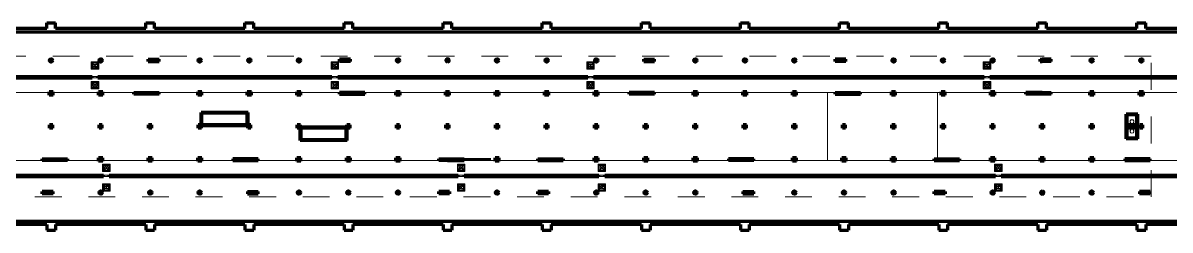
# Model space of a CAD drawing. Header units: metres. Extents: x 1807 to 3745, y 842 to 1968.
# Drawn here: x 2874.9 to 3083.2, y 1403.2 to 1440.8 of the extents above; entities that cross this region are included whole.
import ezdxf

# ---------------------------------------------------------------- set-up
doc = ezdxf.new("R2010")
doc.units = ezdxf.units.M
doc.header["$MEASUREMENT"] = 0
doc.linetypes.add('DGN2', pattern=[9.732586, 4.866293, -4.866293])
doc.layers.add('Level 1', color=7, linetype='Continuous', lineweight=0)

msp = doc.modelspace()

# ---------------------------------------------------------------- linework, layer by layer
at = {"layer": 'Level 1', "color": 7, "linetype": 'Continuous', "lineweight": 70}
for p, q in [((2879.2, 1439.8), (2862.8, 1439.8)), ((2879.2, 1440.8), (2880.8, 1440.8)), ((2879.2, 1439.8), (2879.2, 1440.8)), ((2880.8, 1439.8), (2880.8, 1440.8)), ((2897.2, 1439.8), (2880.8, 1439.8)), ((2897.2, 1440.8), (2898.8, 1440.8)), ((2897.2, 1439.8), (2897.2, 1440.8)), ((2898.8, 1439.8), (2898.8, 1440.8)), ((2915.2, 1439.8), (2898.8, 1439.8)), ((2915.2, 1440.8), (2916.8, 1440.8)), ((2915.2, 1439.8), (2915.2, 1440.8)), ((2916.8, 1439.8), (2916.8, 1440.8)), ((2933.2, 1439.8), (2916.8, 1439.8)), ((2933.2, 1440.8), (2934.8, 1440.8)), ((2933.2, 1439.8), (2933.2, 1440.8)), ((2934.8, 1439.8), (2934.8, 1440.8)), ((2951.2, 1439.8), (2934.8, 1439.8)), ((2951.2, 1440.8), (2952.8, 1440.8)), ((2951.2, 1439.8), (2951.2, 1440.8)), ((2952.8, 1439.8), (2952.8, 1440.8)), ((2969.2, 1439.8), (2952.8, 1439.8)), ((2969.2, 1440.8), (2970.8, 1440.8)), ((2969.2, 1439.8), (2969.2, 1440.8)), ((2970.8, 1439.8), (2970.8, 1440.8)), ((2987.2, 1439.8), (2970.8, 1439.8)), ((2987.2, 1440.8), (2988.8, 1440.8)), ((2987.2, 1439.8), (2987.2, 1440.8)), ((2988.8, 1439.8), (2988.8, 1440.8)), ((3005.2, 1439.8), (2988.8, 1439.8)), ((3005.2, 1440.8), (3006.8, 1440.8)), ((3005.2, 1439.8), (3005.2, 1440.8)), ((3006.8, 1439.8), (3006.8, 1440.8)), ((3023.2, 1439.8), (3006.8, 1439.8)), ((3023.2, 1440.8), (3024.8, 1440.8)), ((3023.2, 1439.8), (3023.2, 1440.8)), ((3024.8, 1439.8), (3024.8, 1440.8)), ((3041.2, 1439.8), (3024.8, 1439.8)), ((3041.2, 1440.8), (3042.8, 1440.8)), ((3041.2, 1439.8), (3041.2, 1440.8)), ((3042.8, 1439.8), (3042.8, 1440.8)), ((3059.2, 1439.8), (3042.8, 1439.8)), ((3059.2, 1440.8), (3060.8, 1440.8)), ((3059.2, 1439.8), (3059.2, 1440.8)), ((3060.8, 1439.8), (3060.8, 1440.8)), ((3077.2, 1439.8), (3060.8, 1439.8)), ((3077.2, 1440.8), (3078.8, 1440.8)), ((3077.2, 1439.8), (3077.2, 1440.8)), ((3078.8, 1439.8), (3078.8, 1440.8)), ((3095.2, 1439.8), (3078.8, 1439.8)), ((2842.97, 1439.2), (2952, 1439.2)), ((2842.97, 1439.2), (2952, 1439.2)), ((2952, 1439.2), (3060, 1439.2)), ((2952, 1439.2), (3060, 1439.2)), ((3060, 1439.2), (3168, 1439.2)), ((3060, 1439.2), (3168, 1439.2)), ((2897.65, 1434.2), (2899.61, 1434.2)), ((2897.65, 1433.8), (2897.65, 1434.2)), ((2897.65, 1433.8), (2899.61, 1433.8)), ((2899.61, 1433.8), (2899.61, 1434.2)), ((2932.39, 1433.8), (2932.39, 1434.2)), ((2934.35, 1434.2), (2932.39, 1434.2)), ((2934.35, 1433.8), (2932.39, 1433.8)), ((2934.35, 1433.8), (2934.35, 1434.2)), ((2987.65, 1434.2), (2989.61, 1434.2)), ((2987.65, 1433.8), (2987.65, 1434.2)), ((2987.65, 1433.8), (2989.61, 1433.8)), ((2989.61, 1433.8), (2989.61, 1434.2)), ((3022.39, 1433.8), (3022.39, 1434.2)), ((3024.35, 1434.2), (3022.39, 1434.2)), ((3024.35, 1433.8), (3022.39, 1433.8)), ((3024.35, 1433.8), (3024.35, 1434.2)), ((3059.65, 1434.2), (3060, 1434.2)), ((3059.65, 1433.8), (3059.65, 1434.2)), ((3059.65, 1433.8), (3060, 1433.8)), ((3061.61, 1434.2), (3060, 1434.2)), ((3061.61, 1433.8), (3060, 1433.8)), ((3061.61, 1433.8), (3061.61, 1434.2)), ((2842.97, 1431.05), (2887.45, 1431.05)), ((2842.97, 1430.85), (2887.45, 1430.85)), ((2887.45, 1430.85), (2887.45, 1431.05)), ((2888.5, 1430.85), (2888.5, 1431.05)), ((2888.5, 1431.05), (2931, 1431.05)), ((2888.5, 1430.85), (2931, 1430.85)), ((2931, 1430.85), (2931, 1431.05)), ((2932.05, 1430.85), (2932.05, 1431.05)), ((2932.05, 1431.05), (2952, 1431.05)), ((2932.05, 1430.85), (2952, 1430.85)), ((2952, 1431.05), (2977.45, 1431.05)), ((2952, 1430.85), (2977.45, 1430.85)), ((2977.45, 1430.85), (2977.45, 1431.05)), ((2978.5, 1430.85), (2978.5, 1431.05)), ((2978.5, 1431.05), (3049.45, 1431.05)), ((2978.5, 1430.85), (3049.45, 1430.85)), ((3049.45, 1430.85), (3049.45, 1431.05)), ((3050.5, 1430.85), (3050.5, 1431.05)), ((3050.5, 1431.05), (3060, 1431.05)), ((3050.5, 1430.85), (3060, 1430.85)), ((3060, 1431.05), (3121.45, 1431.05)), ((3060, 1430.85), (3114, 1430.85)), ((2879.62, 1427.7), (2879.62, 1428.3)), ((2880.38, 1428.3), (2879.62, 1428.3)), ((2880.38, 1427.7), (2879.62, 1427.7)), ((2880.38, 1427.7), (2880.38, 1428.3)), ((2888.62, 1427.7), (2888.62, 1428.3)), ((2889.38, 1428.3), (2888.62, 1428.3)), ((2889.38, 1427.7), (2888.62, 1427.7)), ((2889.38, 1427.7), (2889.38, 1428.3)), ((2895, 1428.15), (2899.61, 1428.15)), ((2895, 1427.85), (2895, 1428.15)), ((2899.61, 1427.85), (2895, 1427.85)), ((2899.61, 1427.85), (2899.61, 1428.15)), ((2907.38, 1428.3), (2906.62, 1428.3)), ((2906.62, 1427.7), (2906.62, 1428.3)), ((2907.38, 1427.7), (2906.62, 1427.7)), ((2907.38, 1427.7), (2907.38, 1428.3)), ((2915.62, 1427.7), (2915.62, 1428.3)), ((2916.38, 1428.3), (2915.62, 1428.3)), ((2916.38, 1427.7), (2915.62, 1427.7)), ((2916.38, 1427.7), (2916.38, 1428.3)), ((2924.62, 1427.7), (2924.62, 1428.3)), ((2925.38, 1428.3), (2924.62, 1428.3)), ((2925.38, 1427.7), (2924.62, 1427.7)), ((2925.38, 1427.7), (2925.38, 1428.3)), ((2932.39, 1427.85), (2932.39, 1428.15)), ((2937, 1428.15), (2932.39, 1428.15)), ((2932.39, 1427.85), (2937, 1427.85)), ((2937, 1427.85), (2937, 1428.15)), ((2943.38, 1428.3), (2942.62, 1428.3)), ((2942.62, 1427.7), (2942.62, 1428.3)), ((2943.38, 1427.7), (2942.62, 1427.7)), ((2943.38, 1427.7), (2943.38, 1428.3)), ((2951.62, 1427.7), (2951.62, 1428.3)), ((2952, 1428.3), (2951.62, 1428.3)), ((2952, 1427.7), (2951.62, 1427.7)), ((2952.38, 1428.3), (2952, 1428.3)), ((2952.38, 1427.7), (2952, 1427.7)), ((2952.38, 1427.7), (2952.38, 1428.3)), ((2961.38, 1428.3), (2960.62, 1428.3)), ((2960.62, 1427.7), (2960.62, 1428.3)), ((2961.38, 1427.7), (2960.62, 1427.7)), ((2961.38, 1427.7), (2961.38, 1428.3)), ((2969.62, 1427.7), (2969.62, 1428.3)), ((2970.38, 1428.3), (2969.62, 1428.3)), ((2970.38, 1427.7), (2969.62, 1427.7)), ((2970.38, 1427.7), (2970.38, 1428.3)), ((2979.38, 1428.3), (2978.62, 1428.3)), ((2978.62, 1427.7), (2978.62, 1428.3)), ((2979.38, 1427.7), (2978.62, 1427.7)), ((2979.38, 1427.7), (2979.38, 1428.3)), ((2985, 1427.85), (2985, 1428.15)), ((2989.61, 1428.15), (2985, 1428.15)), ((2989.61, 1427.85), (2985, 1427.85)), ((2989.61, 1427.85), (2989.61, 1428.15)), ((2996.62, 1427.7), (2996.62, 1428.3)), ((2997.38, 1428.3), (2996.62, 1428.3)), ((2997.38, 1427.7), (2996.62, 1427.7)), ((2997.38, 1427.7), (2997.38, 1428.3)), ((3006.38, 1428.3), (3005.62, 1428.3)), ((3005.62, 1427.7), (3005.62, 1428.3)), ((3006.38, 1427.7), (3005.62, 1427.7)), ((3006.38, 1427.7), (3006.38, 1428.3)), ((3015.38, 1428.3), (3014.62, 1428.3)), ((3014.62, 1427.7), (3014.62, 1428.3)), ((3015.38, 1427.7), (3014.62, 1427.7)), ((3015.38, 1427.7), (3015.38, 1428.3)), ((3022.39, 1427.85), (3022.39, 1428.15)), ((3022.39, 1428.15), (3027, 1428.15)), ((3022.39, 1427.85), (3027, 1427.85)), ((3027, 1427.85), (3027, 1428.15)), ((3032.62, 1427.7), (3032.62, 1428.3)), ((3033.38, 1428.3), (3032.62, 1428.3)), ((3033.38, 1427.7), (3032.62, 1427.7)), ((3033.38, 1427.7), (3033.38, 1428.3)), ((3042.38, 1428.3), (3041.62, 1428.3)), ((3041.62, 1427.7), (3041.62, 1428.3)), ((3042.38, 1427.7), (3041.62, 1427.7)), ((3042.38, 1427.7), (3042.38, 1428.3)), ((3051.38, 1428.3), (3050.62, 1428.3)), ((3050.62, 1427.7), (3050.62, 1428.3)), ((3051.38, 1427.7), (3050.62, 1427.7)), ((3051.38, 1427.7), (3051.38, 1428.3)), ((3057, 1427.85), (3057, 1428.15)), ((3060, 1428.15), (3057, 1428.15)), ((3060, 1427.85), (3057, 1427.85)), ((3060, 1428.15), (3061.61, 1428.15)), ((3061.61, 1427.85), (3060, 1427.85)), ((3061.61, 1427.85), (3061.61, 1428.15)), ((3069.38, 1428.3), (3068.62, 1428.3)), ((3068.62, 1427.7), (3068.62, 1428.3)), ((3069.38, 1427.7), (3068.62, 1427.7)), ((3069.38, 1427.7), (3069.38, 1428.3)), ((3077.62, 1427.7), (3077.62, 1428.3)), ((3078.38, 1428.3), (3077.62, 1428.3)), ((3078.38, 1427.7), (3077.62, 1427.7)), ((3078.38, 1427.7), (3078.38, 1428.3)), ((2915.76, 1424.56), (2907.24, 1424.56)), ((2907.24, 1422.3), (2907.24, 1424.56)), ((2915.6, 1424.4), (2907.4, 1424.4)), ((2907.4, 1422.3), (2907.4, 1424.4)), ((2915.6, 1422.3), (2915.6, 1424.4)), ((2915.76, 1422.3), (2915.76, 1424.56)), ((3077.36, 1424.26), (3075.24, 1424.26)), ((3075.24, 1419.74), (3075.24, 1424.26)), ((3077.2, 1424.1), (3075.4, 1424.1)), ((3075.4, 1422.3), (3075.4, 1424.1)), ((3077.2, 1422.3), (3077.2, 1424.1)), ((3077.36, 1419.74), (3077.36, 1424.26)), ((2879.7, 1421.7), (2879.7, 1422.3)), ((2880.3, 1422.3), (2879.7, 1422.3)), ((2880.3, 1421.7), (2879.7, 1421.7)), ((2880.3, 1421.7), (2880.3, 1422.3)), ((2888.7, 1421.7), (2888.7, 1422.3)), ((2889.3, 1422.3), (2888.7, 1422.3)), ((2889.3, 1421.7), (2888.7, 1421.7)), ((2889.3, 1421.7), (2889.3, 1422.3)), ((2897.7, 1421.7), (2897.7, 1422.3)), ((2898.3, 1422.3), (2897.7, 1422.3)), ((2898.3, 1421.7), (2897.7, 1421.7)), ((2898.3, 1421.7), (2898.3, 1422.3)), ((2906.7, 1421.7), (2906.7, 1422.3)), ((2907.24, 1422.3), (2906.7, 1422.3)), ((2907.3, 1421.7), (2906.7, 1421.7)), ((2907.3, 1421.7), (2907.3, 1422.14)), ((2915.7, 1422.14), (2907.3, 1422.14)), ((2915.6, 1422.3), (2907.4, 1422.3)), ((2915.7, 1421.7), (2915.7, 1422.14)), ((2916.3, 1421.7), (2915.7, 1421.7)), ((2916.3, 1422.3), (2915.76, 1422.3)), ((2916.3, 1421.7), (2916.3, 1422.3)), ((2924.7, 1421.7), (2924.7, 1422.3)), ((2925.3, 1422.3), (2924.7, 1422.3)), ((2925.24, 1421.7), (2924.7, 1421.7)), ((2925.24, 1419.44), (2925.24, 1421.7)), ((2925.3, 1421.86), (2925.3, 1422.3)), ((2933.7, 1421.86), (2925.3, 1421.86)), ((2933.6, 1421.7), (2925.4, 1421.7)), ((2925.4, 1419.6), (2925.4, 1421.7)), ((2933.6, 1419.6), (2933.6, 1421.7)), ((2933.7, 1421.86), (2933.7, 1422.3)), ((2934.3, 1422.3), (2933.7, 1422.3)), ((2934.3, 1421.7), (2933.76, 1421.7)), ((2933.76, 1419.44), (2933.76, 1421.7)), ((2934.3, 1421.7), (2934.3, 1422.3)), ((2942.7, 1421.7), (2942.7, 1422.3)), ((2943.3, 1422.3), (2942.7, 1422.3)), ((2943.3, 1421.7), (2942.7, 1421.7)), ((2943.3, 1421.7), (2943.3, 1422.3)), ((2952, 1422.3), (2951.7, 1422.3)), ((2951.7, 1421.7), (2951.7, 1422.3)), ((2952, 1421.7), (2951.7, 1421.7)), ((2952.3, 1422.3), (2952, 1422.3)), ((2952.3, 1421.7), (2952, 1421.7)), ((2952.3, 1421.7), (2952.3, 1422.3)), ((2961.3, 1422.3), (2960.7, 1422.3)), ((2960.7, 1421.7), (2960.7, 1422.3)), ((2961.3, 1421.7), (2960.7, 1421.7)), ((2961.3, 1421.7), (2961.3, 1422.3)), ((2969.7, 1421.7), (2969.7, 1422.3)), ((2970.3, 1422.3), (2969.7, 1422.3)), ((2970.3, 1421.7), (2969.7, 1421.7)), ((2970.3, 1421.7), (2970.3, 1422.3)), ((2978.7, 1421.7), (2978.7, 1422.3)), ((2979.3, 1422.3), (2978.7, 1422.3)), ((2979.3, 1421.7), (2978.7, 1421.7)), ((2979.3, 1421.7), (2979.3, 1422.3)), ((2987.7, 1421.7), (2987.7, 1422.3)), ((2988.3, 1422.3), (2987.7, 1422.3)), ((2988.3, 1421.7), (2987.7, 1421.7)), ((2988.3, 1421.7), (2988.3, 1422.3)), ((2996.7, 1421.7), (2996.7, 1422.3)), ((2997.3, 1422.3), (2996.7, 1422.3)), ((2997.3, 1421.7), (2996.7, 1421.7)), ((2997.3, 1421.7), (2997.3, 1422.3)), ((3005.7, 1421.7), (3005.7, 1422.3)), ((3006.3, 1422.3), (3005.7, 1422.3)), ((3006.3, 1421.7), (3005.7, 1421.7)), ((3006.3, 1421.7), (3006.3, 1422.3)), ((3014.7, 1421.7), (3014.7, 1422.3)), ((3015.3, 1422.3), (3014.7, 1422.3)), ((3015.3, 1421.7), (3014.7, 1421.7)), ((3015.3, 1421.7), (3015.3, 1422.3)), ((3023.7, 1421.7), (3023.7, 1422.3)), ((3024.3, 1422.3), (3023.7, 1422.3)), ((3024.3, 1421.7), (3023.7, 1421.7)), ((3024.3, 1421.7), (3024.3, 1422.3)), ((3032.7, 1421.7), (3032.7, 1422.3)), ((3033.3, 1422.3), (3032.7, 1422.3)), ((3033.3, 1421.7), (3032.7, 1421.7)), ((3033.3, 1421.7), (3033.3, 1422.3)), ((3041.7, 1421.7), (3041.7, 1422.3)), ((3042.3, 1422.3), (3041.7, 1422.3)), ((3042.3, 1421.7), (3041.7, 1421.7)), ((3042.3, 1421.7), (3042.3, 1422.3)), ((3050.7, 1421.7), (3050.7, 1422.3)), ((3051.3, 1422.3), (3050.7, 1422.3)), ((3051.3, 1421.7), (3050.7, 1421.7)), ((3051.3, 1421.7), (3051.3, 1422.3)), ((3059.7, 1421.7), (3059.7, 1422.3)), ((3060, 1422.3), (3059.7, 1422.3)), ((3060, 1421.7), (3059.7, 1421.7)), ((3060.3, 1422.3), (3060, 1422.3)), ((3060.3, 1421.7), (3060, 1421.7)), ((3060.3, 1421.7), (3060.3, 1422.3)), ((3069.3, 1422.3), (3068.7, 1422.3)), ((3068.7, 1421.7), (3068.7, 1422.3)), ((3069.3, 1421.7), (3068.7, 1421.7)), ((3069.3, 1421.7), (3069.3, 1422.3)), ((3077.2, 1422.3), (3075.4, 1422.3)), ((3077.2, 1421.7), (3075.4, 1421.7)), ((3075.4, 1419.9), (3075.4, 1421.7)), ((3077.2, 1419.9), (3077.2, 1421.7)), ((3077.7, 1421.7), (3077.7, 1422.3)), ((3078.3, 1422.3), (3077.7, 1422.3)), ((3078.3, 1421.7), (3077.7, 1421.7)), ((3078.3, 1421.7), (3078.3, 1422.3)), ((2933.76, 1419.44), (2925.24, 1419.44)), ((2933.6, 1419.6), (2925.4, 1419.6)), ((3077.36, 1419.74), (3075.24, 1419.74)), ((3077.2, 1419.9), (3075.4, 1419.9)), ((2878.39, 1415.85), (2878.39, 1416.15)), ((2878.39, 1416.15), (2883, 1416.15)), ((2883, 1415.85), (2878.39, 1415.85)), ((2883, 1416.15), (2883, 1415.85)), ((2888.62, 1415.7), (2888.62, 1416.3)), ((2889.38, 1416.3), (2888.62, 1416.3)), ((2889.38, 1415.7), (2888.62, 1415.7)), ((2889.38, 1415.7), (2889.38, 1416.3)), ((2898.38, 1416.3), (2897.62, 1416.3)), ((2897.62, 1415.7), (2897.62, 1416.3)), ((2898.38, 1415.7), (2897.62, 1415.7)), ((2898.38, 1415.7), (2898.38, 1416.3)), ((2907.38, 1416.3), (2906.62, 1416.3)), ((2906.62, 1415.7), (2906.62, 1416.3)), ((2907.38, 1415.7), (2906.62, 1415.7)), ((2907.38, 1415.7), (2907.38, 1416.3)), ((2913, 1416.15), (2913, 1415.85)), ((2917.61, 1416.15), (2913, 1416.15)), ((2913, 1415.85), (2917.61, 1415.85)), ((2917.61, 1415.85), (2917.61, 1416.15)), ((2924.62, 1415.7), (2924.62, 1416.3)), ((2925.38, 1416.3), (2924.62, 1416.3)), ((2925.38, 1415.7), (2924.62, 1415.7)), ((2925.38, 1415.7), (2925.38, 1416.3)), ((2934.38, 1416.3), (2933.62, 1416.3)), ((2933.62, 1415.7), (2933.62, 1416.3)), ((2934.38, 1415.7), (2933.62, 1415.7)), ((2934.38, 1415.7), (2934.38, 1416.3)), ((2943.38, 1416.3), (2942.62, 1416.3)), ((2942.62, 1415.7), (2942.62, 1416.3)), ((2943.38, 1415.7), (2942.62, 1415.7)), ((2943.38, 1415.7), (2943.38, 1416.3)), ((2950.39, 1415.85), (2950.39, 1416.15)), ((2950.39, 1416.15), (2952, 1416.15)), ((2952, 1415.85), (2950.39, 1415.85)), ((2952, 1416.15), (2955, 1416.15)), ((2952, 1415.85), (2955, 1415.85)), ((2955, 1416.15), (2955, 1415.85)), ((2960.62, 1415.7), (2960.62, 1416.3)), ((2961.38, 1416.3), (2960.62, 1416.3)), ((2961.38, 1415.7), (2960.62, 1415.7)), ((2961.38, 1415.7), (2961.38, 1416.3)), ((2968.39, 1416.15), (2973, 1416.15)), ((2968.39, 1415.85), (2968.39, 1416.15)), ((2968.39, 1415.85), (2973, 1415.85)), ((2973, 1416.15), (2973, 1415.85)), ((2979.38, 1416.3), (2978.62, 1416.3)), ((2978.62, 1415.7), (2978.62, 1416.3)), ((2979.38, 1415.7), (2978.62, 1415.7)), ((2979.38, 1415.7), (2979.38, 1416.3)), ((2987.62, 1415.7), (2987.62, 1416.3)), ((2988.38, 1416.3), (2987.62, 1416.3)), ((2988.38, 1415.7), (2987.62, 1415.7)), ((2988.38, 1415.7), (2988.38, 1416.3)), ((2996.62, 1415.7), (2996.62, 1416.3)), ((2997.38, 1416.3), (2996.62, 1416.3)), ((2997.38, 1415.7), (2996.62, 1415.7)), ((2997.38, 1415.7), (2997.38, 1416.3)), ((3007.61, 1416.15), (3003, 1416.15)), ((3003, 1416.15), (3003, 1415.85)), ((3007.61, 1415.85), (3003, 1415.85)), ((3007.61, 1415.85), (3007.61, 1416.15)), ((3015.38, 1416.3), (3014.62, 1416.3)), ((3014.62, 1415.7), (3014.62, 1416.3)), ((3015.38, 1415.7), (3014.62, 1415.7)), ((3015.38, 1415.7), (3015.38, 1416.3)), ((3023.62, 1415.7), (3023.62, 1416.3)), ((3024.38, 1416.3), (3023.62, 1416.3)), ((3024.38, 1415.7), (3023.62, 1415.7)), ((3024.38, 1415.7), (3024.38, 1416.3)), ((3032.62, 1415.7), (3032.62, 1416.3)), ((3033.38, 1416.3), (3032.62, 1416.3)), ((3033.38, 1415.7), (3032.62, 1415.7)), ((3033.38, 1415.7), (3033.38, 1416.3)), ((3040.39, 1415.85), (3040.39, 1416.15)), ((3040.39, 1416.15), (3045, 1416.15)), ((3040.39, 1415.85), (3045, 1415.85)), ((3045, 1416.15), (3045, 1415.85)), ((3051.38, 1416.3), (3050.62, 1416.3)), ((3050.62, 1415.7), (3050.62, 1416.3)), ((3051.38, 1415.7), (3050.62, 1415.7)), ((3051.38, 1415.7), (3051.38, 1416.3)), ((3059.62, 1415.7), (3059.62, 1416.3)), ((3060, 1416.3), (3059.62, 1416.3)), ((3060, 1415.7), (3059.62, 1415.7)), ((3060.38, 1416.3), (3060, 1416.3)), ((3060.38, 1415.7), (3060, 1415.7)), ((3060.38, 1415.7), (3060.38, 1416.3)), ((3068.62, 1415.7), (3068.62, 1416.3)), ((3069.38, 1416.3), (3068.62, 1416.3)), ((3069.38, 1415.7), (3068.62, 1415.7)), ((3069.38, 1415.7), (3069.38, 1416.3)), ((3079.61, 1416.15), (3075, 1416.15)), ((3075, 1416.15), (3075, 1415.85)), ((3075, 1415.85), (3079.61, 1415.85)), ((3079.61, 1415.85), (3079.61, 1416.15)), ((2842.97, 1413.15), (2889.5, 1413.15)), ((2842.97, 1412.95), (2889.5, 1412.95)), ((2889.5, 1412.95), (2889.5, 1413.15)), ((2890.55, 1412.95), (2890.55, 1413.15)), ((2890.55, 1413.15), (2952, 1413.15)), ((2890.55, 1412.95), (2952, 1412.95)), ((2952, 1413.15), (2953.95, 1413.15)), ((2952, 1412.95), (2953.95, 1412.95)), ((2953.95, 1412.95), (2953.95, 1413.15)), ((2955, 1412.95), (2955, 1413.15)), ((2955, 1413.15), (2979.5, 1413.15)), ((2955, 1412.95), (2979.5, 1412.95)), ((2979.5, 1412.95), (2979.5, 1413.15)), ((2980.55, 1412.95), (2980.55, 1413.15)), ((2980.55, 1413.15), (3051.5, 1413.15)), ((2980.55, 1412.95), (3051.5, 1412.95)), ((3051.5, 1412.95), (3051.5, 1413.15)), ((3052.55, 1412.95), (3052.55, 1413.15)), ((3052.55, 1413.15), (3060, 1413.15)), ((3052.55, 1412.95), (3060, 1412.95)), ((3060, 1413.15), (3114, 1413.15)), ((3060, 1412.95), (3123.5, 1412.95)), ((2878.39, 1409.8), (2878.39, 1410.2)), ((2880.35, 1410.2), (2878.39, 1410.2)), ((2880.35, 1409.8), (2878.39, 1409.8)), ((2880.35, 1409.8), (2880.35, 1410.2)), ((2915.65, 1410.2), (2915.65, 1409.8)), ((2915.65, 1410.2), (2917.61, 1410.2)), ((2915.65, 1409.8), (2917.61, 1409.8)), ((2917.61, 1409.8), (2917.61, 1410.2)), ((2950.39, 1409.8), (2950.39, 1410.2)), ((2952, 1410.2), (2950.39, 1410.2)), ((2952, 1409.8), (2950.39, 1409.8)), ((2952.35, 1410.2), (2952, 1410.2)), ((2952.35, 1409.8), (2952, 1409.8)), ((2952.35, 1410.2), (2952.35, 1409.8)), ((2970.35, 1410.2), (2968.39, 1410.2)), ((2968.39, 1409.8), (2968.39, 1410.2)), ((2970.35, 1409.8), (2968.39, 1409.8)), ((2970.35, 1410.2), (2970.35, 1409.8)), ((3005.65, 1410.2), (3005.65, 1409.8)), ((3005.65, 1410.2), (3007.61, 1410.2)), ((3005.65, 1409.8), (3007.61, 1409.8)), ((3007.61, 1409.8), (3007.61, 1410.2)), ((3040.39, 1409.8), (3040.39, 1410.2)), ((3042.35, 1410.2), (3040.39, 1410.2)), ((3042.35, 1409.8), (3040.39, 1409.8)), ((3042.35, 1410.2), (3042.35, 1409.8)), ((3077.65, 1410.2), (3077.65, 1409.8)), ((3079.61, 1410.2), (3077.65, 1410.2)), ((3079.61, 1409.8), (3077.65, 1409.8)), ((3079.61, 1409.8), (3079.61, 1410.2)), ((2842.97, 1404.8), (2952, 1404.8)), ((2842.97, 1404.8), (2952, 1404.8)), ((2879.2, 1404.2), (2862.8, 1404.2)), ((2879.2, 1404.2), (2879.2, 1403.2)), ((2880.8, 1404.2), (2880.8, 1403.2)), ((2897.2, 1404.2), (2880.8, 1404.2)), ((2897.2, 1404.2), (2897.2, 1403.2)), ((2898.8, 1404.2), (2898.8, 1403.2)), ((2915.2, 1404.2), (2898.8, 1404.2)), ((2915.2, 1404.2), (2915.2, 1403.2)), ((2916.8, 1404.2), (2916.8, 1403.2)), ((2933.2, 1404.2), (2916.8, 1404.2)), ((2933.2, 1404.2), (2933.2, 1403.2)), ((2934.8, 1404.2), (2934.8, 1403.2)), ((2951.2, 1404.2), (2934.8, 1404.2)), ((2951.2, 1404.2), (2951.2, 1403.2)), ((2952, 1404.8), (3060, 1404.8)), ((2952, 1404.8), (3060, 1404.8)), ((2952.8, 1404.2), (2952.8, 1403.2)), ((2969.2, 1404.2), (2952.8, 1404.2)), ((2969.2, 1404.2), (2969.2, 1403.2)), ((2970.8, 1404.2), (2970.8, 1403.2)), ((2987.2, 1404.2), (2970.8, 1404.2)), ((2987.2, 1404.2), (2987.2, 1403.2)), ((2988.8, 1404.2), (2988.8, 1403.2)), ((3005.2, 1404.2), (2988.8, 1404.2)), ((3005.2, 1404.2), (3005.2, 1403.2)), ((3006.8, 1404.2), (3006.8, 1403.2)), ((3023.2, 1404.2), (3006.8, 1404.2)), ((3023.2, 1404.2), (3023.2, 1403.2)), ((3024.8, 1404.2), (3024.8, 1403.2)), ((3041.2, 1404.2), (3024.8, 1404.2)), ((3041.2, 1404.2), (3041.2, 1403.2)), ((3042.8, 1404.2), (3042.8, 1403.2)), ((3059.2, 1404.2), (3042.8, 1404.2)), ((3059.2, 1404.2), (3059.2, 1403.2)), ((3060, 1404.8), (3168, 1404.8)), ((3060, 1404.8), (3168, 1404.8)), ((3060.8, 1404.2), (3060.8, 1403.2)), ((3077.2, 1404.2), (3060.8, 1404.2)), ((3077.2, 1404.2), (3077.2, 1403.2)), ((3078.8, 1404.2), (3078.8, 1403.2)), ((3095.2, 1404.2), (3078.8, 1404.2)), ((2879.2, 1403.2), (2880.8, 1403.2)), ((2897.2, 1403.2), (2898.8, 1403.2)), ((2915.2, 1403.2), (2916.8, 1403.2)), ((2933.2, 1403.2), (2934.8, 1403.2)), ((2951.2, 1403.2), (2952.8, 1403.2)), ((2969.2, 1403.2), (2970.8, 1403.2)), ((2987.2, 1403.2), (2988.8, 1403.2)), ((3005.2, 1403.2), (3006.8, 1403.2)), ((3023.2, 1403.2), (3024.8, 1403.2)), ((3041.2, 1403.2), (3042.8, 1403.2)), ((3059.2, 1403.2), (3060.8, 1403.2)), ((3077.2, 1403.2), (3078.8, 1403.2))]:
    msp.add_line(p, q, dxfattribs=at)
at = {"layer": 'Level 1', "color": 7, "linetype": 'Continuous', "lineweight": 13}
for p, q in [((2672.7, 1439.2), (3243.25, 1439.2)), ((2672.7, 1404.8), (3243.25, 1404.8))]:
    msp.add_line(p, q, dxfattribs=at)
at = {"layer": 'Level 1', "color": 7, "linetype": 'DGN2', "lineweight": 0}
for p, q in [((3079.81, 1434.79), (2653.2, 1434.79)), ((2888.65, 1433.75), (2887.3, 1433.75)), ((2887.3, 1433.75), (2887.3, 1432.4)), ((2887.45, 1432.55), (2888.5, 1433.6)), ((2888.5, 1432.55), (2887.45, 1433.6)), ((2888.5, 1433.6), (2887.45, 1433.6)), ((2887.45, 1433.6), (2887.45, 1432.55)), ((2887.46, 1432.54), (2887.46, 1433.59)), ((2887.46, 1433.59), (2888.49, 1433.59)), ((2888.49, 1433.59), (2888.49, 1432.54)), ((2888.5, 1432.55), (2888.5, 1433.6)), ((2888.65, 1432.4), (2888.65, 1433.75)), ((2932.2, 1433.75), (2930.85, 1433.75)), ((2930.85, 1433.75), (2930.85, 1432.4)), ((2931, 1432.55), (2932.05, 1433.6)), ((2932.05, 1432.55), (2931, 1433.6)), ((2932.05, 1433.6), (2931, 1433.6)), ((2931, 1433.6), (2931, 1432.55)), ((2931.01, 1432.54), (2931.01, 1433.59)), ((2931.01, 1433.59), (2932.04, 1433.59)), ((2932.04, 1433.59), (2932.04, 1432.54)), ((2932.05, 1432.55), (2932.05, 1433.6)), ((2932.2, 1432.4), (2932.2, 1433.75)), ((2978.65, 1433.75), (2977.3, 1433.75)), ((2977.3, 1433.75), (2977.3, 1432.4)), ((2977.45, 1432.55), (2978.5, 1433.6)), ((2978.5, 1432.55), (2977.45, 1433.6)), ((2978.5, 1433.6), (2977.45, 1433.6)), ((2977.45, 1433.6), (2977.45, 1432.55)), ((2977.46, 1432.54), (2977.46, 1433.59)), ((2977.46, 1433.59), (2978.49, 1433.59)), ((2978.49, 1433.59), (2978.49, 1432.54)), ((2978.5, 1432.55), (2978.5, 1433.6)), ((2978.65, 1432.4), (2978.65, 1433.75)), ((3050.65, 1433.75), (3049.3, 1433.75)), ((3049.3, 1433.75), (3049.3, 1432.4)), ((3049.45, 1432.55), (3050.5, 1433.6)), ((3050.5, 1432.55), (3049.45, 1433.6)), ((3050.5, 1433.6), (3049.45, 1433.6)), ((3049.45, 1433.6), (3049.45, 1432.55)), ((3049.46, 1432.54), (3049.46, 1433.59)), ((3049.46, 1433.59), (3050.49, 1433.59)), ((3050.49, 1433.59), (3050.49, 1432.54)), ((3050.5, 1432.55), (3050.5, 1433.6)), ((3050.65, 1432.4), (3050.65, 1433.75)), ((3079.81, 1409.21), (3079.81, 1434.79)), ((2887.3, 1432.4), (2888.65, 1432.4)), ((2887.45, 1432.55), (2888.5, 1432.55)), ((2888.49, 1432.54), (2887.46, 1432.54)), ((2930.85, 1432.4), (2932.2, 1432.4)), ((2931, 1432.55), (2932.05, 1432.55)), ((2932.04, 1432.54), (2931.01, 1432.54)), ((2977.3, 1432.4), (2978.65, 1432.4)), ((2977.45, 1432.55), (2978.5, 1432.55)), ((2978.49, 1432.54), (2977.46, 1432.54)), ((3049.3, 1432.4), (3050.65, 1432.4)), ((3049.45, 1432.55), (3050.5, 1432.55)), ((3050.49, 1432.54), (3049.46, 1432.54)), ((2888.65, 1430.17), (2887.3, 1430.17)), ((2887.3, 1430.17), (2887.3, 1428.83)), ((2887.45, 1428.97), (2888.5, 1430.03)), ((2888.5, 1428.97), (2887.45, 1430.03)), ((2888.5, 1430.03), (2887.45, 1430.03)), ((2887.45, 1430.03), (2887.45, 1428.97)), ((2887.45, 1430.03), (2888.5, 1430.03)), ((2887.45, 1428.97), (2887.45, 1430.03)), ((2888.5, 1428.97), (2888.5, 1430.03)), ((2888.5, 1430.03), (2888.5, 1428.97)), ((2888.65, 1428.83), (2888.65, 1430.17)), ((2932.2, 1430.17), (2930.85, 1430.17)), ((2930.85, 1430.17), (2930.85, 1428.83)), ((2931, 1428.97), (2932.05, 1430.03)), ((2932.05, 1428.97), (2931, 1430.03)), ((2932.05, 1430.03), (2931, 1430.03)), ((2931, 1430.03), (2931, 1428.97)), ((2931, 1430.03), (2932.05, 1430.03)), ((2931, 1428.97), (2931, 1430.03)), ((2932.05, 1428.97), (2932.05, 1430.03)), ((2932.05, 1430.03), (2932.05, 1428.97)), ((2932.2, 1428.83), (2932.2, 1430.17)), ((2978.65, 1430.17), (2977.3, 1430.17)), ((2977.3, 1430.17), (2977.3, 1428.83)), ((2977.45, 1428.97), (2978.5, 1430.03)), ((2978.5, 1428.97), (2977.45, 1430.03)), ((2978.5, 1430.03), (2977.45, 1430.03)), ((2977.45, 1430.03), (2977.45, 1428.97)), ((2977.45, 1430.03), (2978.5, 1430.03)), ((2977.45, 1428.97), (2977.45, 1430.03)), ((2978.5, 1428.97), (2978.5, 1430.03)), ((2978.5, 1430.03), (2978.5, 1428.97)), ((2978.65, 1428.83), (2978.65, 1430.17)), ((3050.65, 1430.17), (3049.3, 1430.17)), ((3049.3, 1430.17), (3049.3, 1428.83)), ((3049.45, 1428.97), (3050.5, 1430.03)), ((3050.5, 1428.97), (3049.45, 1430.03)), ((3050.5, 1430.03), (3049.45, 1430.03)), ((3049.45, 1430.03), (3049.45, 1428.97)), ((3049.45, 1430.03), (3050.5, 1430.03)), ((3049.45, 1428.97), (3049.45, 1430.03)), ((3050.5, 1428.97), (3050.5, 1430.03)), ((3050.5, 1430.03), (3050.5, 1428.97)), ((3050.65, 1428.83), (3050.65, 1430.17)), ((2887.3, 1428.83), (2888.65, 1428.83)), ((2887.45, 1428.97), (2888.5, 1428.97)), ((2888.5, 1428.97), (2887.45, 1428.97)), ((2930.85, 1428.83), (2932.2, 1428.83)), ((2931, 1428.97), (2932.05, 1428.97)), ((2932.05, 1428.97), (2931, 1428.97)), ((2977.3, 1428.83), (2978.65, 1428.83)), ((2977.45, 1428.97), (2978.5, 1428.97)), ((2978.5, 1428.97), (2977.45, 1428.97)), ((3049.3, 1428.83), (3050.65, 1428.83)), ((3049.45, 1428.97), (3050.5, 1428.97)), ((3050.5, 1428.97), (3049.45, 1428.97)), ((3075.4, 1422.3), (3075.4, 1424.1)), ((3075.4, 1424.1), (3077.2, 1424.1)), ((3077.2, 1424.1), (3077.2, 1422.3)), ((3077.2, 1422.3), (3075.4, 1422.3)), ((3077.2, 1421.72), (3075.4, 1421.72)), ((3075.4, 1421.72), (3075.4, 1419.92)), ((3077.2, 1419.92), (3077.2, 1421.72)), ((3075.4, 1419.92), (3077.2, 1419.92)), ((2890.7, 1415.17), (2889.35, 1415.17)), ((2889.35, 1415.17), (2889.35, 1413.83)), ((2889.5, 1413.97), (2890.55, 1415.03)), ((2890.55, 1413.97), (2889.5, 1415.03)), ((2890.55, 1415.03), (2889.5, 1415.03)), ((2889.5, 1415.03), (2889.5, 1413.97)), ((2889.5, 1413.97), (2889.5, 1415.03)), ((2889.5, 1415.03), (2890.55, 1415.03)), ((2890.55, 1413.97), (2890.55, 1415.03)), ((2890.55, 1415.03), (2890.55, 1413.97)), ((2890.7, 1413.83), (2890.7, 1415.17)), ((2955.15, 1415.17), (2953.8, 1415.17)), ((2953.8, 1415.17), (2953.8, 1413.83)), ((2953.95, 1413.97), (2955, 1415.03)), ((2955, 1413.97), (2953.95, 1415.03)), ((2955, 1415.03), (2953.95, 1415.03)), ((2953.95, 1415.03), (2953.95, 1413.97)), ((2953.95, 1413.97), (2953.95, 1415.03)), ((2953.95, 1415.03), (2955, 1415.03)), ((2955, 1413.97), (2955, 1415.03)), ((2955, 1415.03), (2955, 1413.97)), ((2955.15, 1413.83), (2955.15, 1415.17)), ((2980.7, 1415.17), (2979.35, 1415.17)), ((2979.35, 1415.17), (2979.35, 1413.83)), ((2979.5, 1413.97), (2980.55, 1415.03)), ((2980.55, 1413.97), (2979.5, 1415.03)), ((2980.55, 1415.03), (2979.5, 1415.03)), ((2979.5, 1415.03), (2979.5, 1413.97)), ((2979.5, 1413.97), (2979.5, 1415.03)), ((2979.5, 1415.03), (2980.55, 1415.03)), ((2980.55, 1413.97), (2980.55, 1415.03)), ((2980.55, 1415.03), (2980.55, 1413.97)), ((2980.7, 1413.83), (2980.7, 1415.17)), ((3052.7, 1415.17), (3051.35, 1415.17)), ((3051.35, 1415.17), (3051.35, 1413.83)), ((3051.5, 1413.97), (3052.55, 1415.03)), ((3052.55, 1413.97), (3051.5, 1415.03)), ((3052.55, 1415.03), (3051.5, 1415.03)), ((3051.5, 1415.03), (3051.5, 1413.97)), ((3051.5, 1413.97), (3051.5, 1415.03)), ((3051.5, 1415.03), (3052.55, 1415.03)), ((3052.55, 1413.97), (3052.55, 1415.03)), ((3052.55, 1415.03), (3052.55, 1413.97)), ((3052.7, 1413.83), (3052.7, 1415.17)), ((2889.35, 1413.83), (2890.7, 1413.83)), ((2889.5, 1413.97), (2890.55, 1413.97)), ((2890.55, 1413.97), (2889.5, 1413.97)), ((2953.8, 1413.83), (2955.15, 1413.83)), ((2953.95, 1413.97), (2955, 1413.97)), ((2955, 1413.97), (2953.95, 1413.97)), ((2979.35, 1413.83), (2980.7, 1413.83)), ((2979.5, 1413.97), (2980.55, 1413.97)), ((2980.55, 1413.97), (2979.5, 1413.97)), ((3051.35, 1413.83), (3052.7, 1413.83)), ((3051.5, 1413.97), (3052.55, 1413.97)), ((3052.55, 1413.97), (3051.5, 1413.97)), ((2890.7, 1411.6), (2889.35, 1411.6)), ((2889.35, 1411.6), (2889.35, 1410.25)), ((2889.5, 1410.4), (2890.55, 1411.45)), ((2890.55, 1410.4), (2889.5, 1411.45)), ((2890.55, 1411.45), (2889.5, 1411.45)), ((2889.5, 1411.45), (2889.5, 1410.4)), ((2889.51, 1410.41), (2889.51, 1411.46)), ((2889.51, 1411.46), (2890.54, 1411.46)), ((2890.54, 1411.46), (2890.54, 1410.41)), ((2890.55, 1410.4), (2890.55, 1411.45)), ((2890.7, 1410.25), (2890.7, 1411.6)), ((2955.15, 1411.6), (2953.8, 1411.6)), ((2953.8, 1411.6), (2953.8, 1410.25)), ((2953.95, 1410.4), (2955, 1411.45)), ((2955, 1410.4), (2953.95, 1411.45)), ((2955, 1411.45), (2953.95, 1411.45)), ((2953.95, 1411.45), (2953.95, 1410.4)), ((2953.96, 1410.41), (2953.96, 1411.46)), ((2953.96, 1411.46), (2954.99, 1411.46)), ((2954.99, 1411.46), (2954.99, 1410.41)), ((2955, 1410.4), (2955, 1411.45)), ((2955.15, 1410.25), (2955.15, 1411.6)), ((2980.7, 1411.6), (2979.35, 1411.6)), ((2979.35, 1411.6), (2979.35, 1410.25)), ((2979.5, 1410.4), (2980.55, 1411.45)), ((2980.55, 1410.4), (2979.5, 1411.45)), ((2980.55, 1411.45), (2979.5, 1411.45)), ((2979.5, 1411.45), (2979.5, 1410.4)), ((2979.51, 1410.41), (2979.51, 1411.46)), ((2979.51, 1411.46), (2980.54, 1411.46)), ((2980.54, 1411.46), (2980.54, 1410.41)), ((2980.55, 1410.4), (2980.55, 1411.45)), ((2980.7, 1410.25), (2980.7, 1411.6)), ((3052.7, 1411.6), (3051.35, 1411.6)), ((3051.35, 1411.6), (3051.35, 1410.25)), ((3051.5, 1410.4), (3052.55, 1411.45)), ((3052.55, 1410.4), (3051.5, 1411.45)), ((3052.55, 1411.45), (3051.5, 1411.45)), ((3051.5, 1411.45), (3051.5, 1410.4)), ((3051.51, 1410.41), (3051.51, 1411.46)), ((3051.51, 1411.46), (3052.54, 1411.46)), ((3052.54, 1411.46), (3052.54, 1410.41)), ((3052.55, 1410.4), (3052.55, 1411.45)), ((3052.7, 1410.25), (3052.7, 1411.6)), ((2653.2, 1409.21), (3079.81, 1409.21)), ((2889.35, 1410.25), (2890.7, 1410.25)), ((2889.5, 1410.4), (2890.55, 1410.4)), ((2890.54, 1410.41), (2889.51, 1410.41)), ((2953.8, 1410.25), (2955.15, 1410.25)), ((2953.95, 1410.4), (2955, 1410.4)), ((2954.99, 1410.41), (2953.96, 1410.41)), ((2979.35, 1410.25), (2980.7, 1410.25)), ((2979.5, 1410.4), (2980.55, 1410.4)), ((2980.54, 1410.41), (2979.51, 1410.41)), ((3051.35, 1410.25), (3052.7, 1410.25)), ((3051.5, 1410.4), (3052.55, 1410.4)), ((3052.54, 1410.41), (3051.51, 1410.41))]:
    msp.add_line(p, q, dxfattribs=at)
at = {"layer": 'Level 1', "color": 7, "linetype": 'Continuous', "lineweight": 0}
for p, q in [((2887.77, 1433.27), (2887.46, 1433.27)), ((2887.46, 1433.26), (2887.46, 1433.27)), ((2887.77, 1433.26), (2887.46, 1433.26)), ((2887.77, 1432.88), (2887.46, 1432.88)), ((2887.46, 1432.87), (2887.46, 1432.88)), ((2887.77, 1432.87), (2887.46, 1432.87)), ((2887.66, 1433.27), (2887.63, 1433.27)), ((2887.63, 1433.27), (2887.63, 1433.26)), ((2887.63, 1433.26), (2887.63, 1432.88)), ((2887.63, 1433.26), (2887.66, 1433.26)), ((2887.63, 1432.87), (2887.63, 1432.88)), ((2887.63, 1432.88), (2887.66, 1432.88)), ((2887.66, 1432.87), (2887.63, 1432.87)), ((2887.65, 1433.26), (2887.65, 1432.88)), ((2887.66, 1433.26), (2887.66, 1433.27)), ((2887.66, 1432.88), (2887.66, 1432.87)), ((2931.32, 1433.27), (2931.01, 1433.27)), ((2931.01, 1433.26), (2931.01, 1433.27)), ((2931.32, 1433.26), (2931.01, 1433.26)), ((2931.32, 1432.88), (2931.01, 1432.88)), ((2931.01, 1432.87), (2931.01, 1432.88)), ((2931.32, 1432.87), (2931.01, 1432.87)), ((2931.21, 1433.27), (2931.18, 1433.27)), ((2931.18, 1433.27), (2931.18, 1433.26)), ((2931.18, 1433.26), (2931.18, 1432.88)), ((2931.18, 1433.26), (2931.21, 1433.26)), ((2931.18, 1432.87), (2931.18, 1432.88)), ((2931.18, 1432.88), (2931.21, 1432.88)), ((2931.21, 1432.87), (2931.18, 1432.87)), ((2931.2, 1433.26), (2931.2, 1432.88)), ((2931.21, 1433.26), (2931.21, 1433.27)), ((2931.21, 1432.88), (2931.21, 1432.87)), ((2977.77, 1433.27), (2977.46, 1433.27)), ((2977.46, 1433.26), (2977.46, 1433.27)), ((2977.77, 1433.26), (2977.46, 1433.26)), ((2977.77, 1432.88), (2977.46, 1432.88)), ((2977.46, 1432.87), (2977.46, 1432.88)), ((2977.77, 1432.87), (2977.46, 1432.87)), ((2977.66, 1433.27), (2977.63, 1433.27)), ((2977.63, 1433.27), (2977.63, 1433.26)), ((2977.63, 1433.26), (2977.63, 1432.88)), ((2977.63, 1433.26), (2977.66, 1433.26)), ((2977.63, 1432.87), (2977.63, 1432.88)), ((2977.63, 1432.88), (2977.66, 1432.88)), ((2977.66, 1432.87), (2977.63, 1432.87)), ((2977.65, 1433.26), (2977.65, 1432.88)), ((2977.66, 1433.26), (2977.66, 1433.27)), ((2977.66, 1432.88), (2977.66, 1432.87)), ((3049.77, 1433.27), (3049.46, 1433.27)), ((3049.46, 1433.26), (3049.46, 1433.27)), ((3049.77, 1433.26), (3049.46, 1433.26)), ((3049.77, 1432.88), (3049.46, 1432.88)), ((3049.46, 1432.87), (3049.46, 1432.88)), ((3049.77, 1432.87), (3049.46, 1432.87)), ((3049.66, 1433.27), (3049.63, 1433.27)), ((3049.63, 1433.27), (3049.63, 1433.26)), ((3049.63, 1433.26), (3049.63, 1432.88)), ((3049.63, 1433.26), (3049.66, 1433.26)), ((3049.63, 1432.87), (3049.63, 1432.88)), ((3049.63, 1432.88), (3049.66, 1432.88)), ((3049.66, 1432.87), (3049.63, 1432.87)), ((3049.65, 1433.26), (3049.65, 1432.88)), ((3049.66, 1433.26), (3049.66, 1433.27)), ((3049.66, 1432.88), (3049.66, 1432.87)), ((2887.45, 1431.05), (2888.5, 1431.05)), ((2887.45, 1430.85), (2888.5, 1430.85)), ((2887.78, 1429.29), (2887.78, 1428.97)), ((2887.78, 1429.28), (2887.78, 1428.97)), ((2887.78, 1429.17), (2888.16, 1429.17)), ((2887.78, 1429.17), (2887.78, 1429.17)), ((2887.78, 1429.17), (2887.78, 1429.14)), ((2887.78, 1429.14), (2887.78, 1429.17)), ((2888.16, 1429.29), (2888.16, 1428.97)), ((2888.16, 1429.17), (2888.18, 1429.17)), ((2888.16, 1429.14), (2888.16, 1429.17)), ((2888.18, 1429.28), (2888.18, 1428.97)), ((2888.18, 1429.17), (2888.18, 1429.14)), ((2931, 1431.05), (2932.05, 1431.05)), ((2931, 1430.85), (2932.05, 1430.85)), ((2931.32, 1429.28), (2931.32, 1428.97)), ((2931.34, 1429.17), (2931.32, 1429.17)), ((2931.32, 1429.17), (2931.32, 1429.14)), ((2931.34, 1429.29), (2931.34, 1428.97)), ((2931.34, 1429.17), (2931.72, 1429.17)), ((2931.34, 1429.14), (2931.34, 1429.17)), ((2931.72, 1429.29), (2931.72, 1428.97)), ((2931.72, 1429.28), (2931.72, 1428.97)), ((2931.72, 1429.17), (2931.72, 1429.17)), ((2931.72, 1429.17), (2931.72, 1429.14)), ((2931.72, 1429.14), (2931.72, 1429.17)), ((2977.45, 1431.05), (2978.5, 1431.05)), ((2978.5, 1430.85), (2977.45, 1430.85)), ((2977.78, 1429.29), (2977.78, 1428.97)), ((2977.78, 1429.28), (2977.78, 1428.97)), ((2977.78, 1429.17), (2978.16, 1429.17)), ((2977.78, 1429.17), (2977.78, 1429.17)), ((2977.78, 1429.17), (2977.78, 1429.14)), ((2977.78, 1429.14), (2977.78, 1429.17)), ((2978.16, 1429.29), (2978.16, 1428.97)), ((2978.16, 1429.17), (2978.18, 1429.17)), ((2978.16, 1429.14), (2978.16, 1429.17)), ((2978.18, 1429.28), (2978.18, 1428.97)), ((2978.18, 1429.17), (2978.18, 1429.14)), ((3050.5, 1431.05), (3049.45, 1431.05)), ((3049.45, 1430.85), (3050.5, 1430.85)), ((3049.78, 1429.29), (3049.78, 1428.97)), ((3049.78, 1429.28), (3049.78, 1428.97)), ((3049.78, 1429.17), (3050.16, 1429.17)), ((3049.78, 1429.17), (3049.78, 1429.17)), ((3049.78, 1429.17), (3049.78, 1429.14)), ((3049.78, 1429.14), (3049.78, 1429.17)), ((3050.16, 1429.29), (3050.16, 1428.97)), ((3050.16, 1429.17), (3050.18, 1429.17)), ((3050.16, 1429.14), (3050.16, 1429.17)), ((3050.18, 1429.28), (3050.18, 1428.97)), ((3050.18, 1429.17), (3050.18, 1429.14)), ((2871.38, 1428.15), (2879.62, 1428.15)), ((2880.38, 1428.15), (2888.62, 1428.15)), ((2887.78, 1429.15), (2888.16, 1429.15)), ((2887.78, 1429.14), (2887.78, 1429.14)), ((2887.78, 1428.97), (2887.78, 1428.97)), ((2888.18, 1429.14), (2888.16, 1429.14)), ((2888.18, 1428.97), (2888.16, 1428.97)), ((2889.38, 1428.15), (2895, 1428.15)), ((2899.61, 1428.15), (2906.62, 1428.15)), ((2907.38, 1428.15), (2915.62, 1428.15)), ((2916.38, 1428.15), (2924.62, 1428.15)), ((2925.38, 1428.15), (2932.39, 1428.15)), ((2931.32, 1429.14), (2931.34, 1429.14)), ((2931.34, 1428.97), (2931.32, 1428.97)), ((2931.34, 1429.15), (2931.72, 1429.15)), ((2931.72, 1429.14), (2931.72, 1429.14)), ((2931.72, 1428.97), (2931.72, 1428.97)), ((2937, 1428.15), (2942.62, 1428.15)), ((2943.38, 1428.15), (2951.62, 1428.15)), ((2952.38, 1428.15), (2960.62, 1428.15)), ((2961.38, 1428.15), (2969.62, 1428.15)), ((2970.38, 1428.15), (2978.62, 1428.15)), ((2977.78, 1429.15), (2978.16, 1429.15)), ((2977.78, 1429.14), (2977.78, 1429.14)), ((2977.78, 1428.97), (2977.78, 1428.97)), ((2978.18, 1429.14), (2978.16, 1429.14)), ((2978.18, 1428.97), (2978.16, 1428.97)), ((2979.38, 1428.15), (2985, 1428.15)), ((2989.61, 1428.15), (2996.62, 1428.15)), ((2997.38, 1428.15), (3005.62, 1428.15)), ((3006.38, 1428.15), (3014.62, 1428.15)), ((3015.38, 1428.15), (3022.39, 1428.15)), ((3021, 1428.15), (3021, 1415.85)), ((3027, 1428.15), (3032.62, 1428.15)), ((3033.38, 1428.15), (3041.62, 1428.15)), ((3041, 1428.15), (3041, 1416.15)), ((3042.38, 1428.15), (3050.62, 1428.15)), ((3049.78, 1429.15), (3050.16, 1429.15)), ((3049.78, 1429.14), (3049.78, 1429.14)), ((3049.78, 1428.97), (3049.78, 1428.97)), ((3050.18, 1429.14), (3050.16, 1429.14)), ((3050.18, 1428.97), (3050.16, 1428.97)), ((3051.38, 1428.15), (3057, 1428.15)), ((3061.61, 1428.15), (3068.62, 1428.15)), ((3069.38, 1428.15), (3077.62, 1428.15)), ((3078.38, 1428.15), (3086.62, 1428.15)), ((3076.1, 1422.61), (3076.1, 1422.3)), ((3076.11, 1422.5), (3076.1, 1422.5)), ((3076.1, 1422.5), (3076.1, 1422.47)), ((3076.1, 1422.47), (3076.11, 1422.47)), ((3076.1, 1422.3), (3076.11, 1422.3)), ((3076.1, 1421.41), (3076.1, 1421.72)), ((3076.1, 1421.72), (3076.11, 1421.72)), ((3076.1, 1421.52), (3076.1, 1421.55)), ((3076.1, 1421.55), (3076.11, 1421.55)), ((3076.11, 1421.52), (3076.1, 1421.52)), ((3076.11, 1422.61), (3076.11, 1422.3)), ((3076.49, 1422.5), (3076.11, 1422.5)), ((3076.11, 1422.47), (3076.11, 1422.5)), ((3076.49, 1422.48), (3076.11, 1422.48)), ((3076.11, 1421.41), (3076.11, 1421.72)), ((3076.49, 1421.55), (3076.11, 1421.55)), ((3076.11, 1421.55), (3076.11, 1421.52)), ((3076.49, 1421.53), (3076.11, 1421.53)), ((3076.49, 1422.61), (3076.49, 1422.3)), ((3076.49, 1422.5), (3076.5, 1422.5)), ((3076.49, 1422.47), (3076.49, 1422.5)), ((3076.5, 1422.47), (3076.49, 1422.47)), ((3076.49, 1422.3), (3076.5, 1422.3)), ((3076.49, 1421.41), (3076.49, 1421.72)), ((3076.49, 1421.72), (3076.5, 1421.72)), ((3076.5, 1421.55), (3076.49, 1421.55)), ((3076.49, 1421.55), (3076.49, 1421.52)), ((3076.49, 1421.52), (3076.5, 1421.52)), ((3076.5, 1422.61), (3076.5, 1422.3)), ((3076.5, 1422.5), (3076.5, 1422.47)), ((3076.5, 1421.41), (3076.5, 1421.72)), ((3076.5, 1421.52), (3076.5, 1421.55)), ((2871.38, 1415.85), (2878.39, 1415.85)), ((2883, 1415.85), (2888.62, 1415.85)), ((2889.38, 1415.85), (2897.62, 1415.85)), ((2889.82, 1414.72), (2889.82, 1415.03)), ((2889.82, 1415.03), (2889.84, 1415.03)), ((2889.82, 1414.83), (2889.82, 1414.86)), ((2889.82, 1414.86), (2889.84, 1414.86)), ((2889.84, 1414.83), (2889.82, 1414.83)), ((2889.84, 1414.71), (2889.84, 1415.03)), ((2889.84, 1414.86), (2889.84, 1414.83)), ((2890.22, 1414.85), (2889.84, 1414.85)), ((2890.22, 1414.83), (2889.84, 1414.83)), ((2890.22, 1414.71), (2890.22, 1415.03)), ((2890.22, 1414.72), (2890.22, 1415.03)), ((2890.22, 1415.03), (2890.22, 1415.03)), ((2890.22, 1414.83), (2890.22, 1414.86)), ((2890.22, 1414.86), (2890.22, 1414.86)), ((2890.22, 1414.86), (2890.22, 1414.83)), ((2890.22, 1414.83), (2890.22, 1414.83)), ((2898.38, 1415.85), (2906.62, 1415.85)), ((2907.38, 1415.85), (2913, 1415.85)), ((2917.61, 1415.85), (2924.62, 1415.85)), ((2925.38, 1415.85), (2933.62, 1415.85)), ((2934.38, 1415.85), (2942.62, 1415.85)), ((2943.38, 1415.85), (2950.39, 1415.85)), ((2954.28, 1414.72), (2954.28, 1415.03)), ((2954.28, 1414.71), (2954.28, 1415.03)), ((2954.28, 1415.03), (2954.28, 1415.03)), ((2954.28, 1414.83), (2954.28, 1414.86)), ((2954.28, 1414.86), (2954.28, 1414.86)), ((2954.28, 1414.86), (2954.28, 1414.83)), ((2954.66, 1414.85), (2954.28, 1414.85)), ((2954.66, 1414.83), (2954.28, 1414.83)), ((2954.28, 1414.83), (2954.28, 1414.83)), ((2954.66, 1414.71), (2954.66, 1415.03)), ((2954.66, 1415.03), (2954.68, 1415.03)), ((2954.68, 1414.86), (2954.66, 1414.86)), ((2954.66, 1414.86), (2954.66, 1414.83)), ((2954.66, 1414.83), (2954.68, 1414.83)), ((2954.68, 1414.72), (2954.68, 1415.03)), ((2954.68, 1414.83), (2954.68, 1414.86)), ((2955, 1415.85), (2968.39, 1415.85)), ((2973, 1415.85), (2978.62, 1415.85)), ((2979.38, 1415.85), (2987.62, 1415.85)), ((2979.82, 1414.72), (2979.82, 1415.03)), ((2979.82, 1415.03), (2979.84, 1415.03)), ((2979.82, 1414.83), (2979.82, 1414.86)), ((2979.82, 1414.86), (2979.84, 1414.86)), ((2979.84, 1414.83), (2979.82, 1414.83)), ((2979.84, 1414.71), (2979.84, 1415.03)), ((2979.84, 1414.86), (2979.84, 1414.83)), ((2980.22, 1414.85), (2979.84, 1414.85)), ((2980.22, 1414.83), (2979.84, 1414.83)), ((2980.22, 1414.71), (2980.22, 1415.03)), ((2980.22, 1414.72), (2980.22, 1415.03)), ((2980.22, 1415.03), (2980.22, 1415.03)), ((2980.22, 1414.83), (2980.22, 1414.86)), ((2980.22, 1414.86), (2980.22, 1414.86)), ((2980.22, 1414.86), (2980.22, 1414.83)), ((2980.22, 1414.83), (2980.22, 1414.83)), ((2988.38, 1415.85), (2996.62, 1415.85)), ((2997.38, 1415.85), (3003, 1415.85)), ((3007.61, 1415.85), (3014.62, 1415.85)), ((3015.38, 1415.85), (3023.62, 1415.85)), ((3024.38, 1415.85), (3032.62, 1415.85)), ((3033.38, 1415.85), (3040.39, 1415.85)), ((3045, 1415.85), (3050.62, 1415.85)), ((3051.38, 1415.85), (3059.62, 1415.85)), ((3051.82, 1414.72), (3051.82, 1415.03)), ((3051.82, 1415.03), (3051.84, 1415.03)), ((3051.82, 1414.83), (3051.82, 1414.86)), ((3051.82, 1414.86), (3051.84, 1414.86)), ((3051.84, 1414.83), (3051.82, 1414.83)), ((3051.84, 1414.71), (3051.84, 1415.03)), ((3051.84, 1414.86), (3051.84, 1414.83)), ((3052.22, 1414.85), (3051.84, 1414.85)), ((3052.22, 1414.83), (3051.84, 1414.83)), ((3052.22, 1414.71), (3052.22, 1415.03)), ((3052.22, 1414.72), (3052.22, 1415.03)), ((3052.22, 1415.03), (3052.22, 1415.03)), ((3052.22, 1414.83), (3052.22, 1414.86)), ((3052.22, 1414.86), (3052.22, 1414.86)), ((3052.22, 1414.86), (3052.22, 1414.83)), ((3052.22, 1414.83), (3052.22, 1414.83)), ((3060.38, 1415.85), (3068.62, 1415.85)), ((3069.38, 1415.85), (3075, 1415.85)), ((3079.61, 1415.85), (3086.62, 1415.85)), ((2889.5, 1413.15), (2890.55, 1413.15)), ((2889.5, 1412.95), (2890.55, 1412.95)), ((2953.95, 1413.15), (2955, 1413.15)), ((2955, 1412.95), (2953.95, 1412.95)), ((2979.5, 1413.15), (2980.55, 1413.15)), ((2979.5, 1412.95), (2980.55, 1412.95)), ((3051.5, 1413.15), (3052.55, 1413.15)), ((3052.55, 1412.95), (3051.5, 1412.95)), ((2889.82, 1411.13), (2889.51, 1411.13)), ((2889.51, 1411.12), (2889.51, 1411.13)), ((2889.82, 1411.12), (2889.51, 1411.12)), ((2889.82, 1410.74), (2889.51, 1410.74)), ((2889.51, 1410.73), (2889.51, 1410.74)), ((2889.82, 1410.73), (2889.51, 1410.73)), ((2889.71, 1411.13), (2889.68, 1411.13)), ((2889.68, 1411.13), (2889.68, 1411.12)), ((2889.68, 1411.12), (2889.68, 1410.74)), ((2889.68, 1411.12), (2889.71, 1411.12)), ((2889.68, 1410.73), (2889.68, 1410.74)), ((2889.68, 1410.74), (2889.71, 1410.74)), ((2889.71, 1410.73), (2889.68, 1410.73)), ((2889.7, 1411.12), (2889.7, 1410.74)), ((2889.71, 1411.12), (2889.71, 1411.13)), ((2889.71, 1410.74), (2889.71, 1410.73)), ((2954.27, 1411.13), (2953.96, 1411.13)), ((2953.96, 1411.12), (2953.96, 1411.13)), ((2954.27, 1411.12), (2953.96, 1411.12)), ((2954.27, 1410.74), (2953.96, 1410.74)), ((2953.96, 1410.73), (2953.96, 1410.74)), ((2954.27, 1410.73), (2953.96, 1410.73)), ((2954.16, 1411.13), (2954.13, 1411.13)), ((2954.13, 1411.13), (2954.13, 1411.12)), ((2954.13, 1411.12), (2954.13, 1410.74)), ((2954.13, 1411.12), (2954.16, 1411.12)), ((2954.13, 1410.73), (2954.13, 1410.74)), ((2954.13, 1410.74), (2954.16, 1410.74)), ((2954.16, 1410.73), (2954.13, 1410.73)), ((2954.15, 1411.12), (2954.15, 1410.74)), ((2954.16, 1411.12), (2954.16, 1411.13)), ((2954.16, 1410.74), (2954.16, 1410.73)), ((2979.82, 1411.13), (2979.51, 1411.13)), ((2979.51, 1411.12), (2979.51, 1411.13)), ((2979.82, 1411.12), (2979.51, 1411.12)), ((2979.82, 1410.74), (2979.51, 1410.74)), ((2979.51, 1410.73), (2979.51, 1410.74)), ((2979.82, 1410.73), (2979.51, 1410.73)), ((2979.71, 1411.13), (2979.68, 1411.13)), ((2979.68, 1411.13), (2979.68, 1411.12)), ((2979.68, 1411.12), (2979.68, 1410.74)), ((2979.68, 1411.12), (2979.71, 1411.12)), ((2979.68, 1410.73), (2979.68, 1410.74)), ((2979.68, 1410.74), (2979.71, 1410.74)), ((2979.71, 1410.73), (2979.68, 1410.73)), ((2979.7, 1411.12), (2979.7, 1410.74)), ((2979.71, 1411.12), (2979.71, 1411.13)), ((2979.71, 1410.74), (2979.71, 1410.73)), ((3051.82, 1411.13), (3051.51, 1411.13)), ((3051.51, 1411.12), (3051.51, 1411.13)), ((3051.82, 1411.12), (3051.51, 1411.12)), ((3051.82, 1410.74), (3051.51, 1410.74)), ((3051.51, 1410.73), (3051.51, 1410.74)), ((3051.82, 1410.73), (3051.51, 1410.73)), ((3051.71, 1411.13), (3051.68, 1411.13)), ((3051.68, 1411.13), (3051.68, 1411.12)), ((3051.68, 1411.12), (3051.68, 1410.74)), ((3051.68, 1411.12), (3051.71, 1411.12)), ((3051.68, 1410.73), (3051.68, 1410.74)), ((3051.68, 1410.74), (3051.71, 1410.74)), ((3051.71, 1410.73), (3051.68, 1410.73)), ((3051.7, 1411.12), (3051.7, 1410.74)), ((3051.71, 1411.12), (3051.71, 1411.13)), ((3051.71, 1410.74), (3051.71, 1410.73))]:
    msp.add_line(p, q, dxfattribs=at)
at = {"layer": 'Level 1', "color": 7, "linetype": 'Continuous', "lineweight": 40}
for p, q in [((2909, 1422.15), (2909, 1422.06)), ((2913.5, 1422.15), (2913.5, 1422.08))]:
    msp.add_line(p, q, dxfattribs=at)
at = {"layer": 'Level 1', "color": 7, "linetype": 'DGN2', "lineweight": 40}
msp.add_line((2955, 1416.15), (2960.62, 1416.15), dxfattribs=at)
at = {"layer": 'Level 1', "color": 7, "linetype": 'Continuous', "lineweight": 70}
for centre in [(2880, 1434), (2889, 1434), (2907, 1434), (2916, 1434), (2925, 1434), (2943, 1434), (2961, 1434), (2970, 1434), (2979, 1434), (2997, 1434), (3006, 1434), (3015, 1434), (3033, 1434), (3042, 1434), (3051, 1434), (3069, 1434), (3078, 1434), (2889, 1410), (2898, 1410), (2907, 1410), (2925, 1410), (2934, 1410), (2943, 1410), (2961, 1410), (2979, 1410), (2988, 1410), (2997, 1410), (3015, 1410), (3024, 1410), (3033, 1410), (3051, 1410), (3069, 1410)]:
    msp.add_circle(centre, 0.3, dxfattribs=at)
at = {"layer": 'Level 1', "color": 7, "linetype": 'Continuous', "lineweight": 0}
for centre, radius, start, end in [((2888.05, 1433.07), 0.35, 214.8497, 145.1501), ((2888.05, 1433.07), 0.34, 213.9745, 146.0255), ((2931.6, 1433.07), 0.35, 214.8497, 145.1501), ((2931.6, 1433.07), 0.34, 213.9745, 146.0255), ((2978.05, 1433.07), 0.35, 214.8497, 145.1501), ((2978.05, 1433.07), 0.34, 213.9745, 146.0255), ((3050.05, 1433.07), 0.35, 214.8497, 145.1501), ((3050.05, 1433.07), 0.34, 213.9745, 146.0255), ((2887.97, 1429.57), 0.35, 304.8497, 235.1501), ((2887.97, 1429.57), 0.34, 303.9745, 236.0255), ((2931.53, 1429.57), 0.35, 304.8497, 235.1501), ((2931.53, 1429.57), 0.34, 303.9745, 236.0255), ((2977.97, 1429.57), 0.35, 304.8497, 235.1501), ((2977.97, 1429.57), 0.34, 303.9745, 236.0255), ((3049.97, 1429.57), 0.35, 304.8497, 235.1501), ((3049.97, 1429.57), 0.34, 303.9745, 236.0255), ((3076.3, 1422.9), 0.35, 304.8499, 235.1503), ((3076.3, 1422.9), 0.34, 303.9745, 236.0255), ((3076.3, 1421.13), 0.35, 124.8497, 55.1501), ((3076.3, 1421.13), 0.34, 123.9745, 56.0255), ((2890.03, 1414.43), 0.35, 124.8497, 55.1501), ((2890.03, 1414.43), 0.34, 123.9745, 56.0255), ((2954.47, 1414.43), 0.35, 124.8497, 55.1501), ((2954.47, 1414.43), 0.34, 123.9745, 56.0255), ((2980.03, 1414.43), 0.35, 124.8497, 55.1501), ((2980.03, 1414.43), 0.34, 123.9745, 56.0255), ((3052.03, 1414.43), 0.35, 124.8497, 55.1501), ((3052.03, 1414.43), 0.34, 123.9745, 56.0255), ((2890.1, 1410.93), 0.35, 214.8497, 145.1501), ((2890.1, 1410.93), 0.34, 213.9745, 146.0255), ((2954.55, 1410.93), 0.35, 214.8497, 145.1501), ((2954.55, 1410.93), 0.34, 213.9745, 146.0255), ((2980.1, 1410.93), 0.35, 214.8497, 145.1501), ((2980.1, 1410.93), 0.34, 213.9745, 146.0255), ((3052.1, 1410.93), 0.35, 214.8497, 145.1501), ((3052.1, 1410.93), 0.34, 213.9745, 146.0255)]:
    msp.add_arc(centre, radius, start, end, dxfattribs=at)
at = {"layer": 'Level 1', "color": 7, "linetype": 'Continuous', "lineweight": 70}
for centre, start, end in [((2952, 1434), 90, 270), ((2952, 1434), 270, 90), ((3060, 1410), 90, 270), ((3060, 1410), 270, 90)]:
    msp.add_arc(centre, 0.3, start, end, dxfattribs=at)

doc.saveas('drawing.dxf')
